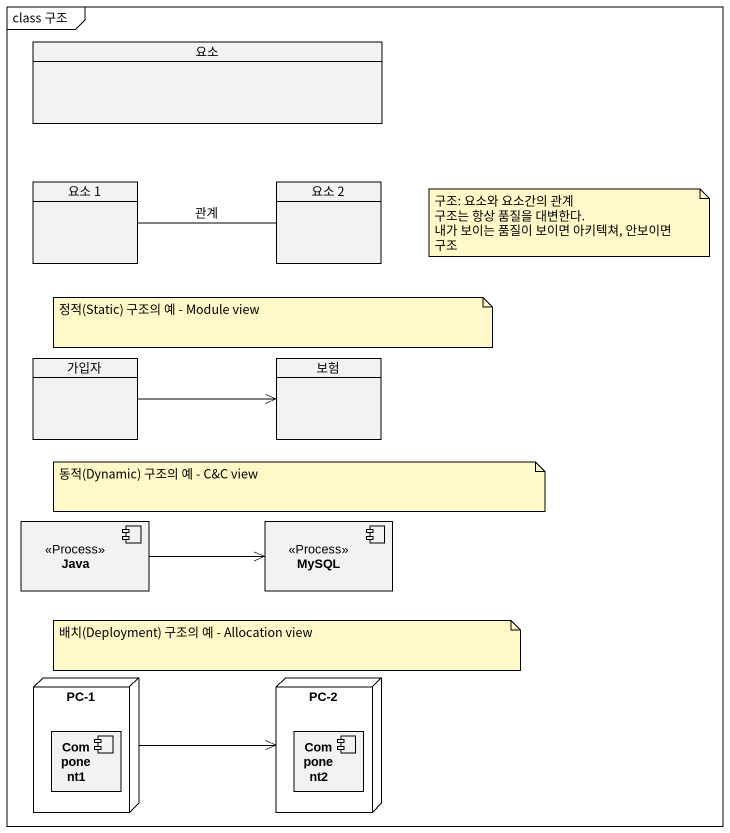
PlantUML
@startuml
mainframe class 구조
allowmixing
hide circle
hide empty members
class 요소
class "요소 1" as 요소_1
class "요소 2" as 요소_2
class 가입자
class 보험
component Java <<Process>>
component MySQL <<Process>>
node "PC-1" as PC_1 {
  component Component1
}
node "PC-2" as PC_2 {
  component Component2
}
요소_1 -right- 요소_2 : 관계
가입자 -right-> 보험
Java -right-> MySQL
PC_1 -right-> PC_2
note as N1
  구조: 요소와 요소간의 관계
  구조는 항상 품질을 대변한다.
  내가 보이는 품질이 보이면 아키텍쳐, 안보이면 구조
end note
note as N2
  정적(Static) 구조의 예 - Module view
end note
note as N3
  동적(Dynamic) 구조의 예 - C&C view
end note
note as N4
  배치(Deployment) 구조의 예 - Allocation view
end note
@enduml
